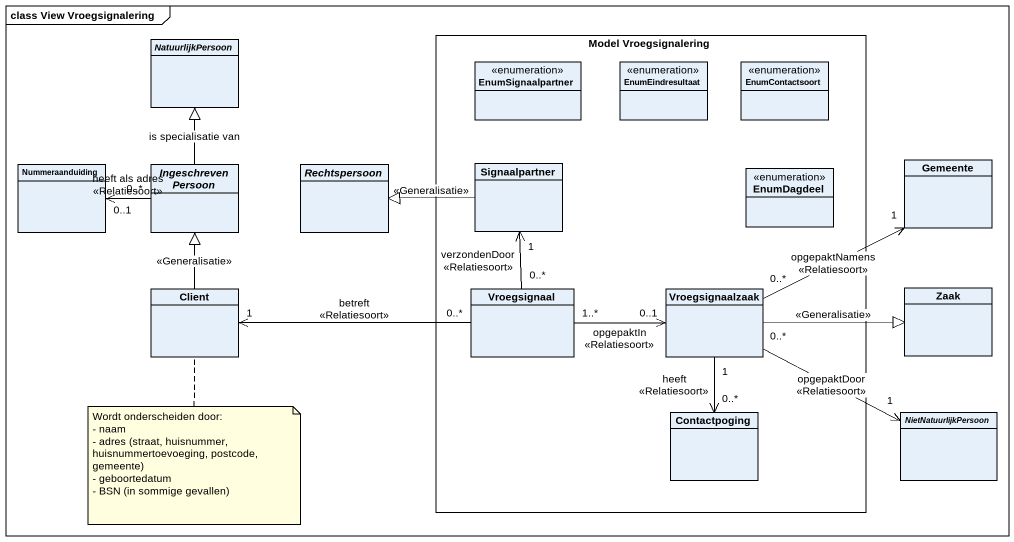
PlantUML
@startuml
mainframe class View Vroegsignalering
hide circle
hide empty members
abstract class NatuurlijkPersoon
rectangle "Model Vroegsignalering" as Model_Vroegsignalering {
  enum EnumSignaalpartner
  enum EnumEindresultaat
  enum EnumContactsoort
  class Signaalpartner
  enum EnumDagdeel
  class Vroegsignaal
  class Vroegsignaalzaak
  class Contactpoging
}
class Nummeraanduiding
abstract class IngeschrevenPersoon
abstract class Rechtspersoon
class Gemeente
class Client
class Zaak
abstract class NietNatuurlijkPersoon
IngeschrevenPersoon -up-|> NatuurlijkPersoon : is specialisatie van
IngeschrevenPersoon "0..*" -left-> "0..1" Nummeraanduiding : heeft als adres\n<<Relatiesoort>>
Signaalpartner -left-|> Rechtspersoon : <<Generalisatie>>
Client -up-|> IngeschrevenPersoon : <<Generalisatie>>
Vroegsignaal "0..*" -up-> "1" Signaalpartner : verzondenDoor\n<<Relatiesoort>>
Vroegsignaal "0..*" -left-> "1" Client : betreft\n<<Relatiesoort>>
Vroegsignaal "1..*" -right-> "0..1" Vroegsignaalzaak : opgepaktIn\n<<Relatiesoort>>
Vroegsignaalzaak "0..*" -right-> "1" Gemeente : opgepaktNamens\n<<Relatiesoort>>
Vroegsignaalzaak -right-|> Zaak : <<Generalisatie>>
Vroegsignaalzaak "1" --> "0..*" Contactpoging : heeft\n<<Relatiesoort>>
Vroegsignaalzaak "0..*" -right-> "1" NietNatuurlijkPersoon : opgepaktDoor\n<<Relatiesoort>>
note bottom of Client
  Wordt onderscheiden door:
  - naam
  - adres (straat, huisnummer, huisnummertoevoeging, postcode, gemeente)
  - geboortedatum
  - BSN (in sommige gevallen)
end note
@enduml
